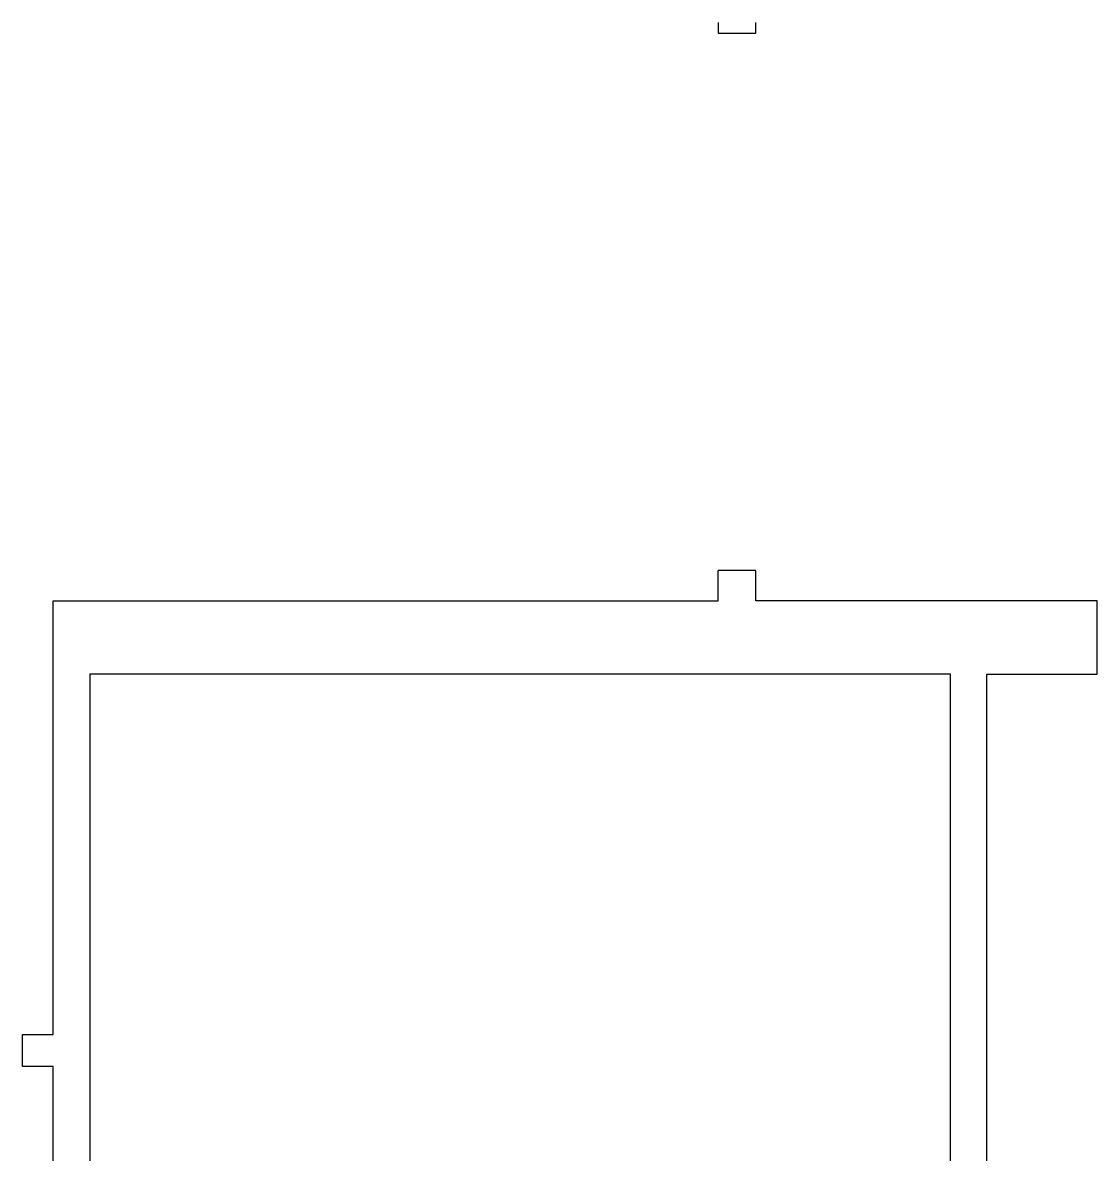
# Model space of a CAD drawing. Header units: inches. Extents: x -1132 to 5570, y -1986 to 4304.
# Drawn here: x 2441.5 to 2617.5, y -360.6 to -175.2 of the extents above; entities that cross this region are included whole.
import ezdxf

# ---------------------------------------------------------------- set-up
doc = ezdxf.new("R2010")
doc.units = ezdxf.units.IN
doc.header["$LTSCALE"] = 96
doc.header["$MEASUREMENT"] = 0
doc.layers.get('0').update_dxf_attribs({"linetype": 'CONTINUOUS'})
doc.layers.add('101013_EX_MER-02_dwg', color=8, linetype='CONTINUOUS', lineweight=13)
doc.layers.add('A-WALL-FULL', color=6, linetype='CONTINUOUS')

# ---------------------------------------------------------------- blocks, each defined once
blk = doc.blocks.new('101013_EX_MER-02_dwg-1452792-2ND FLR PLAN - EAST WING')
at = {"layer": 'A-WALL-FULL', "color": 9, "flags": 128}
for points in [[(2650.07, 2047.72), (2650.07, 2045.98), (2656.19, 2045.98), (2656.19, 2047.72)], [(2604.14, 1798.97), (2688.07, 1798.97), (2688.07, 1940.97), (2547.14, 1940.97), (2547.14, 1847.72), (2541.14, 1847.72), (2541.14, 1876.72), (2536.14, 1876.72), (2536.14, 1881.97), (2541.14, 1881.97), (2541.14, 1952.98), (2650.07, 1952.98), (2650.07, 1957.98)], [(2604.14, 1792.97), (2694.07, 1792.97), (2694.07, 1940.97), (2712.14, 1940.97), (2712.14, 1952.98), (2656.19, 1952.98), (2656.19, 1957.98), (2650.07, 1957.98)]]:
    blk.add_lwpolyline(points, dxfattribs=at)
blk = doc.blocks.new('block')
at = {"layer": '101013_EX_MER-02_dwg', "color": 9}
blk.add_blockref('101013_EX_MER-02_dwg-1452792-2ND FLR PLAN - EAST WING', (0.0064709, 0.00000725), dxfattribs=at)

msp = doc.modelspace()

# ---------------------------------------------------------------- block references
msp.add_blockref('block', (-94.69, -2222.93))

doc.saveas('drawing.dxf')
